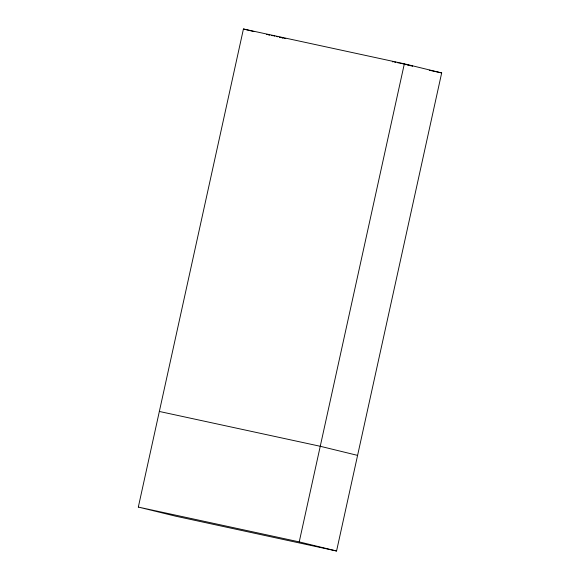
<?xml version="1.0" encoding="UTF-8"?>
<svg xmlns="http://www.w3.org/2000/svg" width="580" height="580" viewBox="0 0 580 580"><rect width="100%" height="100%" fill="white"/><g stroke="black" fill="none" stroke-linecap="round" stroke-linejoin="round"><path stroke-width="0.87" d="M138.323 507.079L243.433 29L404.34 63.814L441.677 72.92L336.567 551L175.66 516.186L138.323 507.079L299.229 541.894L336.567 551M299.229 541.894L404.34 63.814M412.09 65.989L412.598 66.069L412.228 65.96M267.402 34.546L266.51 34.387L266.887 34.495M393.218 61.77L392.326 61.611L392.986 61.792M285.411 38.592L284.193 38.338M411.227 65.816L410.009 65.562M269.098 34.894L269.809 35.047M394.915 62.118L395.632 62.27M281.909 37.852L282.714 38.026M407.726 65.076L408.53 65.25M271.382 35.38L273.05 35.742M397.199 62.604L398.866 62.966M279.379 37.309L280.242 37.497M405.195 64.532L406.058 64.721M429.301 70.245L441.677 72.92M159.348 411.459L320.254 446.281L357.584 455.387M401.614 63.561L399.729 63.155M273.912 35.931L274.833 36.127M402.607 63.778L403.622 64.003M276.79 36.554L277.798 36.779M405.645 64.453L406.623 64.67M279.821 37.229L280.8 37.446M407.551 64.88L409.226 65.257M282.605 37.852L283.41 38.033M394.98 62.256L395.698 62.422M409.951 65.424L411.575 65.801M268.525 34.887L269.156 35.032M284.765 38.345L285.759 38.577M243.433 29L253.851 31.545"/></g></svg>
